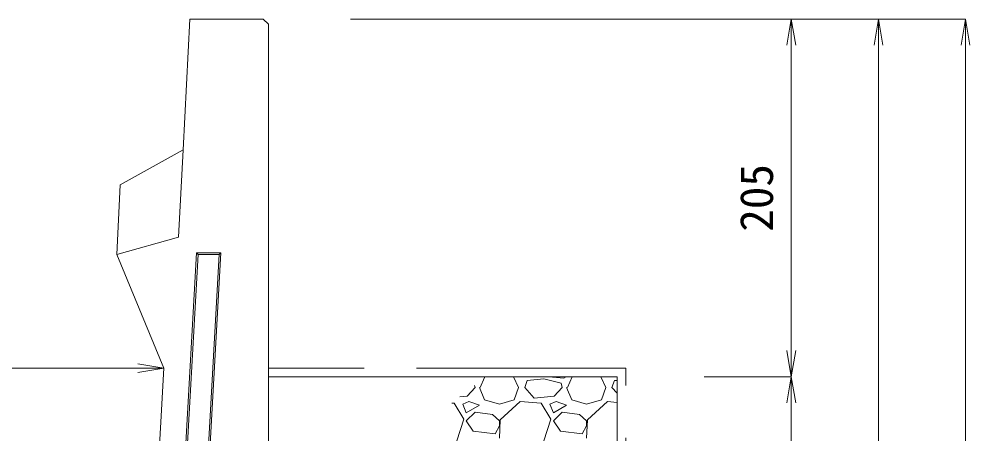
# Model space of a CAD drawing. Units: millimetres at full size, sheet at 1:20; details may follow other scales. Extents: x 0 to 23340, y -4498 to 8520.
# Drawn here: x 8924 to 9470, y 4623 to 4861 of the extents above; entities that cross this region are included whole.
import ezdxf
from ezdxf.enums import TextEntityAlignment as Align

# ---------------------------------------------------------------- set-up
doc = ezdxf.new("R2010")
doc.units = ezdxf.units.MM
doc.header["$LTSCALE"] = 20
doc.linetypes.add('DASHED', pattern=[7.5, 6, -1.5])
for name, color, linetype, lineweight in [('KIJUN', 5, 'Continuous', 5), ('SUNPO', 3, 'Continuous', 13), ('ﾊｯﾁﾝｸﾞ', 7, 'Continuous', 5)]:
    doc.layers.add(name, color=color, linetype=linetype, lineweight=lineweight)
doc.styles.add('ＭＳ ゴシック', font='')
doc.styles.get('ＭＳ ゴシック').set_extended_font_data('MS Gothic')

# ---------------------------------------------------------------- blocks, each defined once
blk = doc.blocks.new('open_arrow')
at = {"color": 0, "linetype": 'Continuous', "lineweight": -2}
blk.add_lwpolyline([(7.5, 1.25), (0, 0), (7.5, -1.25)], dxfattribs=at)

msp = doc.modelspace()

# ---------------------------------------------------------------- linework, layer by layer
at = {"layer": 'KIJUN'}
for p, q in [((9026.2, 4727.2), (8975.1, 3812.57)), ((9027.14, 4726.2), (8976.1, 3812.51)), ((9027.14, 4726.2), (9026.2, 4727.2)), ((9040.22, 4727.2), (9039.16, 4726.2))]:
    msp.add_line(p, q, dxfattribs=at)
at = {"layer": 'KIJUN', "color": 7, "lineweight": 13}
msp.add_lwpolyline([(8696.48, 4786.2), (8692.48, 4861.2), (8650.48, 4861.2), (8647.48, 4858.2), (8647.48, 3676.2), (8667.48, 3656.2), (9047.48, 3656.2), (9067.48, 3676.2), (9067.48, 4858.2), (9064.48, 4861.2), (9022.48, 4861.2), (9018.48, 4786.2), (8982.48, 4766.2), (8980.48, 4726.2), (9007.48, 4661.2), (8960.12, 3813.41)], dxfattribs=at)
at = {"layer": 'KIJUN', "color": 7, "linetype": 'DASHED', "lineweight": 13}
for points in [[(8980.48, 4726.2), (9015.82, 4736.2), (9018.48, 4786.2)], [(8647.48, 4661.2), (8442.48, 4661.2), (8442.48, 3451.2), (9272.48, 3451.2), (9272.48, 4661.2), (9067.48, 4661.2)]]:
    msp.add_lwpolyline(points, dxfattribs=at)
at = {"layer": 'KIJUN'}
for points in [[(8988.08, 3811.85), (9039.16, 4726.2), (9027.14, 4726.2)], [(8989.08, 3811.79), (9040.22, 4727.2), (9026.2, 4727.2)]]:
    msp.add_lwpolyline(points, dxfattribs=at)
at = {"layer": 'KIJUN', "color": 7, "lineweight": 13}
msp.add_lwpolyline([(9067.48, 4656.2), (9067.48, 3676.2), (9047.48, 3656.2), (8667.48, 3656.2), (8647.48, 3676.2), (8647.48, 4656.2), (8447.48, 4656.2), (8447.48, 3456.2), (9267.48, 3456.2), (9267.48, 4656.2)], close=True, dxfattribs=at)
at = {"layer": 'SUNPO'}
for p, q in [((9114.48, 4861.2), (9367.48, 4861.2)), ((9114.48, 4861.2), (9417.48, 4861.2)), ((9114.48, 4861.2), (9467.48, 4861.2)), ((9367.48, 4861.2), (9367.48, 4656.2)), ((9417.48, 3656.2), (9417.48, 4861.2)), ((9467.48, 3456.2), (9467.48, 4861.2)), ((8707.48, 4661.2), (9007.48, 4661.2)), ((9317.48, 4656.2), (9367.48, 4656.2)), ((9317.48, 4656.2), (9367.48, 4656.2)), ((9367.48, 4656.2), (9367.48, 3656.2))]:
    msp.add_line(p, q, dxfattribs=at)
at = {"layer": 'ﾊｯﾁﾝｸﾞ'}
for p, q in [((9189, 4650), (9191.45, 4655.71)), ((9208.14, 4656.2), (9211, 4650)), ((9214.5, 4650), (9216, 4654)), ((9225.5, 4655), (9216, 4654)), ((9235.5, 4652.5), (9225.5, 4655)), ((9237, 4655.5), (9228.3, 4656.2)), ((9238.33, 4656.2), (9237, 4655.5)), ((9239, 4650), (9241.66, 4656.2)), ((9258.14, 4656.2), (9261, 4650)), ((9264.5, 4650), (9266, 4654)), ((9267.48, 4654.16), (9266, 4654)), ((9186, 4650), (9181.5, 4645)), ((9186, 4650), (9185.75, 4651.25)), ((9188.5, 4650), (9191.5, 4643)), ((9208.5, 4643), (9211, 4650)), ((9220, 4644), (9214.5, 4650)), ((9236, 4650), (9231.5, 4645)), ((9236, 4650), (9235.5, 4652.5)), ((9238.5, 4650), (9241.5, 4643)), ((9258.5, 4643), (9261, 4650)), ((9267.48, 4646.74), (9264.5, 4650)), ((9181.5, 4645), (9177.29, 4644.63)), ((9191.5, 4643), (9200, 4640.5)), ((9200, 4640.5), (9208.5, 4643)), ((9231.5, 4645), (9220, 4644)), ((9241.5, 4643), (9250, 4640.5)), ((9250, 4640.5), (9258.5, 4643)), ((9174, 4641), (9172.78, 4641.1)), ((9179.5, 4632), (9174, 4641)), ((9182.5, 4642), (9179, 4640.5)), ((9179, 4640.5), (9181, 4635.5)), ((9181, 4635.5), (9188.5, 4640)), ((9188.5, 4640), (9182.5, 4642)), ((9212, 4642), (9200.5, 4631.5)), ((9224, 4641), (9212, 4642)), ((9229.5, 4632), (9224, 4641)), ((9232.5, 4642), (9229, 4640.5)), ((9229, 4640.5), (9231, 4635.5)), ((9231, 4635.5), (9238.5, 4640)), ((9238.5, 4640), (9232.5, 4642)), ((9262, 4642), (9250.5, 4631.5)), ((9267.48, 4641.54), (9262, 4642)), ((9186, 4636), (9181, 4631)), ((9196, 4634.5), (9186, 4636)), ((9200, 4631), (9196, 4634.5)), ((9236, 4636), (9231, 4631)), ((9246, 4634.5), (9236, 4636)), ((9250, 4631), (9246, 4634.5)), ((9175.5, 4619.5), (9179.5, 4632)), ((9181, 4631), (9185, 4625)), ((9197.5, 4623.5), (9200, 4628)), ((9200.5, 4631.5), (9200, 4621)), ((9200, 4628), (9200, 4631)), ((9225.5, 4619.5), (9229.5, 4632)), ((9231, 4631), (9235, 4625)), ((9247.5, 4623.5), (9250, 4628)), ((9250.5, 4631.5), (9250, 4621)), ((9250, 4628), (9250, 4631)), ((9185, 4625), (9197.5, 4623.5)), ((9235, 4625), (9247.5, 4623.5))]:
    msp.add_line(p, q, dxfattribs=at)

# ---------------------------------------------------------------- block references
at = {"layer": 'SUNPO', "xscale": 2, "yscale": 2}
for p, rotation in [((9367.48, 4861.2), 270), ((9417.48, 4861.2), 270), ((9467.48, 4861.2), 270), ((9367.48, 4656.2), 90), ((9007.48, 4661.2), 180), ((9367.48, 4656.2), 270)]:
    msp.add_blockref('open_arrow', p, dxfattribs=dict(at, rotation=rotation))

# ---------------------------------------------------------------- texts
at = {"layer": 'SUNPO', "style": 'ＭＳ ゴシック'}
msp.add_text('205', height=18.99, rotation=90, dxfattribs=at).set_placement((9347.48, 4758.7), align=Align.MIDDLE_CENTER)

doc.saveas('drawing.dxf')
